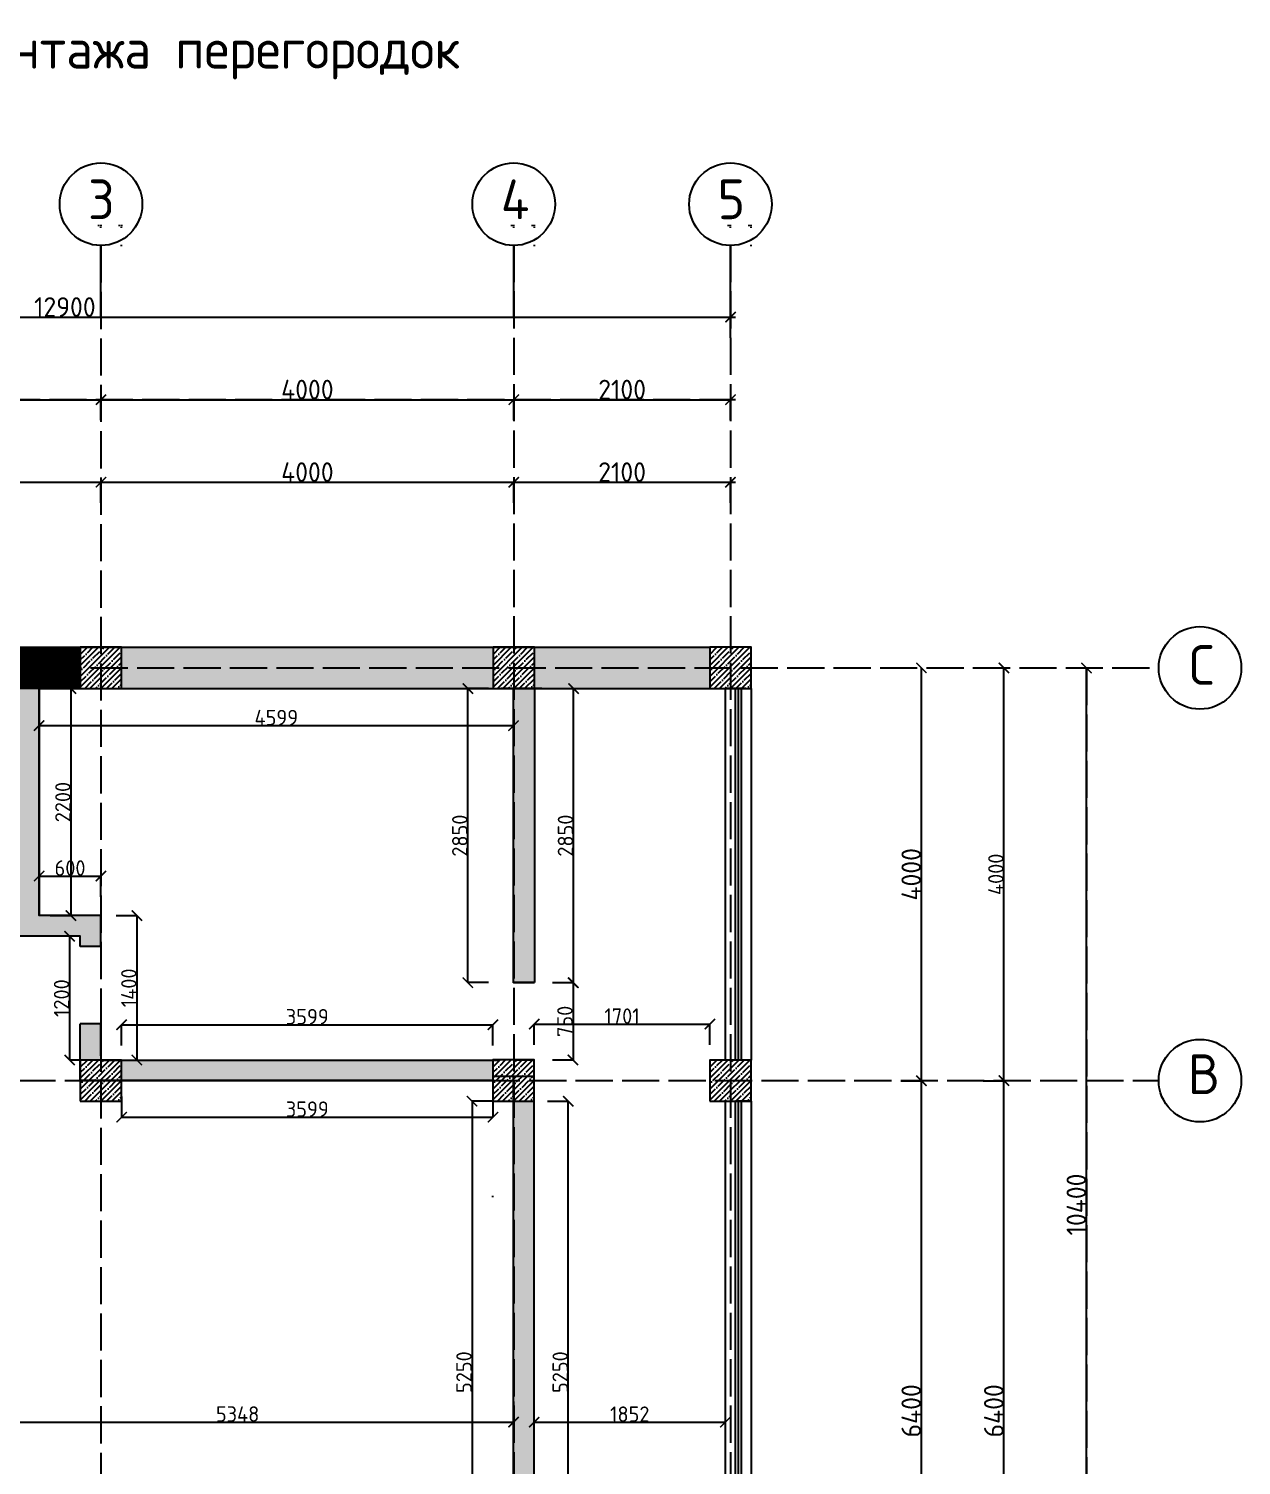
# Model space of a CAD drawing. Header units: millimetres. Extents: x -178199094 to 13669908, y -30538122 to 6091408.
# Drawn here: x 6886836 to 6898586, y 367061 to 380983 of the extents above; entities that cross this region are included whole.
import ezdxf

# ---------------------------------------------------------------- set-up
doc = ezdxf.new("R2010")
doc.units = ezdxf.units.MM
doc.linetypes.add('ACAD_ISO02W100', pattern=[15, 12, -3])
doc.layers.add('Plan 1', color=7, linetype='Continuous')
doc.styles.add('gost', font='GOST Common.ttf')
doc.dimstyles.new('Copy of GOST', dxfattribs={"dimtxt": 150, "dimasz": 100, "dimexe": 0.18, "dimexo": 0.06, "dimgap": 3, "dimtad": 1, "dimdec": 0, "dimzin": 0, "dimdsep": 46, "dimtxsty": 'gost', "dimblk": 'ARCHTICK', "dimcen": 0.09, "dimclrt": 256, "dimadec": 0, "dimazin": 0, "dimtfac": 1, "dimtdec": 0, "dimtofl": 0, "dimtmove": 0, "dimatfit": 3, "dimldrblk": 'ARCHTICK', "dimfxl": 200, "dimfxlon": 1, "dimtolj": 1, "dimtzin": 0, "dimarcsym": 0})
doc.dimstyles.new('GOST', dxfattribs={"dimtxt": 190, "dimasz": 100, "dimexe": 0.18, "dimexo": 0.06, "dimgap": 3, "dimtad": 1, "dimdec": 0, "dimzin": 0, "dimdsep": 46, "dimtxsty": 'gost', "dimblk": 'ARCHTICK', "dimcen": 0.09, "dimclrt": 256, "dimadec": 0, "dimazin": 0, "dimtfac": 1, "dimtdec": 0, "dimtofl": 0, "dimtmove": 0, "dimatfit": 3, "dimldrblk": 'ARCHTICK', "dimfxl": 200, "dimfxlon": 1, "dimtolj": 1, "dimtzin": 0, "dimarcsym": 0})

# ---------------------------------------------------------------- blocks, each defined once
blk = doc.blocks.new('_ArchTick')
at = {"color": 0, "linetype": 'ByBlock', "const_width": 0.15}
blk.add_lwpolyline([(-0.5, -0.5), (0.5, 0.5)], dxfattribs=at)
blk = doc.blocks.new('*D427')
at = {"color": 0, "lineweight": -2, "transparency": 16777216}
for p, q in [((6882736, 376388), (6882736, 376588)), ((6882736, 376588), (6887536, 376588)), ((6887536, 376388), (6887536, 376588))]:
    blk.add_line(p, q, dxfattribs=at)
at = {"layer": 'Defpoints', "color": 0, "transparency": 16777216}
for p in [(6887536, 376588), (6882736, 374788), (6887536, 374788)]:
    blk.add_point(p, dxfattribs=at)
at = {"color": 0, "lineweight": -2, "transparency": 16777216, "xscale": 100, "yscale": 100, "zscale": 100, "rotation": 180}
blk.add_blockref('_ArchTick', (6882736, 376588), dxfattribs=at)
at = {"color": 0, "lineweight": -2, "transparency": 16777216, "xscale": 100, "yscale": 100, "zscale": 100}
blk.add_blockref('_ArchTick', (6887536, 376588), dxfattribs=at)
at = {"transparency": 16777216, "insert": (6885136, 376686), "char_height": 190, "attachment_point": 5, "style": 'gost'}
blk.add_mtext('\\A1;4800', dxfattribs=at)
blk = doc.blocks.new('*D428')
at = {"color": 0, "lineweight": -2, "transparency": 16777216}
for p, q in [((6887536, 376388), (6887536, 376588)), ((6887536, 376588), (6891536, 376588)), ((6891536, 376388), (6891536, 376588))]:
    blk.add_line(p, q, dxfattribs=at)
at = {"layer": 'Defpoints', "color": 0, "transparency": 16777216}
for p in [(6891536, 376588), (6887536, 374788), (6891536, 374788)]:
    blk.add_point(p, dxfattribs=at)
at = {"color": 0, "lineweight": -2, "transparency": 16777216, "xscale": 100, "yscale": 100, "zscale": 100, "rotation": 180}
blk.add_blockref('_ArchTick', (6887536, 376588), dxfattribs=at)
at = {"color": 0, "lineweight": -2, "transparency": 16777216, "xscale": 100, "yscale": 100, "zscale": 100}
blk.add_blockref('_ArchTick', (6891536, 376588), dxfattribs=at)
at = {"transparency": 16777216, "insert": (6889536, 376686), "char_height": 190, "attachment_point": 5, "style": 'gost'}
blk.add_mtext('\\A1;4000', dxfattribs=at)
blk = doc.blocks.new('*D429')
at = {"color": 0, "lineweight": -2, "transparency": 16777216}
for p, q in [((6891536, 376388), (6891536, 376588)), ((6891536, 376588), (6893636, 376588)), ((6893636, 376388), (6893636, 376588))]:
    blk.add_line(p, q, dxfattribs=at)
at = {"layer": 'Defpoints', "color": 0, "transparency": 16777216}
for p in [(6893636, 376588), (6891536, 374788), (6893636, 374788)]:
    blk.add_point(p, dxfattribs=at)
at = {"color": 0, "lineweight": -2, "transparency": 16777216, "xscale": 100, "yscale": 100, "zscale": 100, "rotation": 180}
blk.add_blockref('_ArchTick', (6891536, 376588), dxfattribs=at)
at = {"color": 0, "lineweight": -2, "transparency": 16777216, "xscale": 100, "yscale": 100, "zscale": 100}
blk.add_blockref('_ArchTick', (6893636, 376588), dxfattribs=at)
at = {"transparency": 16777216, "insert": (6892586, 376686), "char_height": 190, "attachment_point": 5, "style": 'gost'}
blk.add_mtext('\\A1;2100', dxfattribs=at)
blk = doc.blocks.new('*D386')
at = {"color": 0, "lineweight": -2, "transparency": 16777216}
for p, q in [((6882736, 377188), (6882736, 377388)), ((6882736, 377388), (6887536, 377388)), ((6887536, 377188), (6887536, 377388))]:
    blk.add_line(p, q, dxfattribs=at)
at = {"layer": 'Defpoints', "color": 0, "transparency": 16777216}
for p in [(6887536, 377388), (6882736, 374788), (6887536, 374788)]:
    blk.add_point(p, dxfattribs=at)
at = {"color": 0, "lineweight": -2, "transparency": 16777216, "xscale": 100, "yscale": 100, "zscale": 100, "rotation": 180}
blk.add_blockref('_ArchTick', (6882736, 377388), dxfattribs=at)
at = {"color": 0, "lineweight": -2, "transparency": 16777216, "xscale": 100, "yscale": 100, "zscale": 100}
blk.add_blockref('_ArchTick', (6887536, 377388), dxfattribs=at)
at = {"transparency": 16777216, "insert": (6885136, 377486), "char_height": 190, "attachment_point": 5, "style": 'gost'}
blk.add_mtext('\\A1;4800', dxfattribs=at)
blk = doc.blocks.new('*D387')
at = {"color": 0, "lineweight": -2, "transparency": 16777216}
for p, q in [((6887536, 377188), (6887536, 377388)), ((6887536, 377388), (6891536, 377388)), ((6891536, 377188), (6891536, 377388))]:
    blk.add_line(p, q, dxfattribs=at)
at = {"layer": 'Defpoints', "color": 0, "transparency": 16777216}
for p in [(6891536, 377388), (6887536, 374788), (6891536, 374788)]:
    blk.add_point(p, dxfattribs=at)
at = {"color": 0, "lineweight": -2, "transparency": 16777216, "xscale": 100, "yscale": 100, "zscale": 100, "rotation": 180}
blk.add_blockref('_ArchTick', (6887536, 377388), dxfattribs=at)
at = {"color": 0, "lineweight": -2, "transparency": 16777216, "xscale": 100, "yscale": 100, "zscale": 100}
blk.add_blockref('_ArchTick', (6891536, 377388), dxfattribs=at)
at = {"transparency": 16777216, "insert": (6889536, 377486), "char_height": 190, "attachment_point": 5, "style": 'gost'}
blk.add_mtext('\\A1;4000', dxfattribs=at)
blk = doc.blocks.new('*D388')
at = {"color": 0, "lineweight": -2, "transparency": 16777216}
for p, q in [((6891536, 377188), (6891536, 377388)), ((6891536, 377388), (6893636, 377388)), ((6893636, 377188), (6893636, 377388))]:
    blk.add_line(p, q, dxfattribs=at)
at = {"layer": 'Defpoints', "color": 0, "transparency": 16777216}
for p in [(6893636, 377388), (6891536, 374788), (6893636, 374788)]:
    blk.add_point(p, dxfattribs=at)
at = {"color": 0, "lineweight": -2, "transparency": 16777216, "xscale": 100, "yscale": 100, "zscale": 100, "rotation": 180}
blk.add_blockref('_ArchTick', (6891536, 377388), dxfattribs=at)
at = {"color": 0, "lineweight": -2, "transparency": 16777216, "xscale": 100, "yscale": 100, "zscale": 100}
blk.add_blockref('_ArchTick', (6893636, 377388), dxfattribs=at)
at = {"transparency": 16777216, "insert": (6892586, 377486), "char_height": 190, "attachment_point": 5, "style": 'gost'}
blk.add_mtext('\\A1;2100', dxfattribs=at)
blk = doc.blocks.new('*D389')
at = {"color": 0, "lineweight": -2, "transparency": 16777216}
for p, q in [((6880736, 377988), (6880736, 378188)), ((6880736, 378188), (6893636, 378188)), ((6893636, 377988), (6893636, 378188))]:
    blk.add_line(p, q, dxfattribs=at)
at = {"layer": 'Defpoints', "color": 0, "transparency": 16777216}
for p in [(6893636, 378188), (6880736, 374788), (6893636, 374788)]:
    blk.add_point(p, dxfattribs=at)
at = {"color": 0, "lineweight": -2, "transparency": 16777216, "xscale": 100, "yscale": 100, "zscale": 100, "rotation": 180}
blk.add_blockref('_ArchTick', (6880736, 378188), dxfattribs=at)
at = {"color": 0, "lineweight": -2, "transparency": 16777216, "xscale": 100, "yscale": 100, "zscale": 100}
blk.add_blockref('_ArchTick', (6893636, 378188), dxfattribs=at)
at = {"transparency": 16777216, "insert": (6887186, 378286), "char_height": 190, "attachment_point": 5, "style": 'gost'}
blk.add_mtext('\\A1;12900', dxfattribs=at)
blk = doc.blocks.new('*D398')
at = {"color": 0, "lineweight": -2, "transparency": 16777216}
for p, q in [((6895286, 370788), (6895486, 370788)), ((6895486, 364388), (6895486, 370788)), ((6895286, 364388), (6895486, 364388))]:
    blk.add_line(p, q, dxfattribs=at)
at = {"layer": 'Defpoints', "color": 0, "transparency": 16777216}
for p in [(6884069, 370788), (6895486, 370788), (6893636, 364388)]:
    blk.add_point(p, dxfattribs=at)
at = {"color": 0, "lineweight": -2, "transparency": 16777216, "xscale": 100, "yscale": 100, "zscale": 100}
for p, rotation in [((6895486, 370788), 90), ((6895486, 364388), 270)]:
    blk.add_blockref('_ArchTick', p, dxfattribs=dict(at, rotation=rotation))
at = {"transparency": 16777216, "insert": (6895388, 367588), "char_height": 190, "attachment_point": 5, "rotation": 90, "style": 'gost'}
blk.add_mtext('\\A1;6400', dxfattribs=at)
blk = doc.blocks.new('*D399')
at = {"color": 0, "lineweight": -2, "transparency": 16777216}
for p, q in [((6895486, 374788), (6895486, 374788)), ((6895486, 370788), (6895486, 374788)), ((6895286, 370788), (6895486, 370788))]:
    blk.add_line(p, q, dxfattribs=at)
at = {"layer": 'Defpoints', "color": 0, "transparency": 16777216}
for p in [(6895486, 374788), (6895486, 374788), (6884069, 370788)]:
    blk.add_point(p, dxfattribs=at)
at = {"color": 0, "lineweight": -2, "transparency": 16777216, "xscale": 100, "yscale": 100, "zscale": 100}
for p, rotation in [((6895486, 374788), 90), ((6895486, 370788), 270)]:
    blk.add_blockref('_ArchTick', p, dxfattribs=dict(at, rotation=rotation))
at = {"transparency": 16777216, "insert": (6895388, 372788), "char_height": 190, "attachment_point": 5, "rotation": 90, "style": 'gost'}
blk.add_mtext('\\A1;4000', dxfattribs=at)
blk = doc.blocks.new('*D400')
at = {"color": 0, "lineweight": -2, "transparency": 16777216}
for p, q in [((6896286, 370788), (6896286, 370788)), ((6896286, 364388), (6896286, 370788)), ((6896286, 364388), (6896286, 364388))]:
    blk.add_line(p, q, dxfattribs=at)
at = {"layer": 'Defpoints', "color": 0, "transparency": 16777216}
for p in [(6896286, 370788), (6896286, 370788), (6896286, 364388)]:
    blk.add_point(p, dxfattribs=at)
at = {"color": 0, "lineweight": -2, "transparency": 16777216, "xscale": 100, "yscale": 100, "zscale": 100}
for p, rotation in [((6896286, 370788), 90), ((6896286, 364388), 270)]:
    blk.add_blockref('_ArchTick', p, dxfattribs=dict(at, rotation=rotation))
at = {"transparency": 16777216, "insert": (6896188, 367588), "char_height": 190, "attachment_point": 5, "rotation": 90, "style": 'gost'}
blk.add_mtext('\\A1;6400', dxfattribs=at)
blk = doc.blocks.new('*D401')
at = {"color": 0, "lineweight": -2, "transparency": 16777216}
for p, q in [((6885428, 374788), (6885228, 374788)), ((6885228, 370788), (6885228, 374788)), ((6885228, 370788), (6885228, 370788))]:
    blk.add_line(p, q, dxfattribs=at)
at = {"layer": 'Defpoints', "color": 0, "transparency": 16777216}
for p in [(6885228, 374788), (6896286, 374788), (6885228, 370788)]:
    blk.add_point(p, dxfattribs=at)
at = {"color": 0, "lineweight": -2, "transparency": 16777216, "xscale": 100, "yscale": 100, "zscale": 100}
for p, rotation in [((6885228, 374788), 90), ((6885228, 370788), 270)]:
    blk.add_blockref('_ArchTick', p, dxfattribs=dict(at, rotation=rotation))
at = {"transparency": 16777216, "insert": (6885150, 372788), "char_height": 150, "attachment_point": 5, "rotation": 90, "style": 'gost'}
blk.add_mtext('\\A1;4000', dxfattribs=at)
blk = doc.blocks.new('*D382')
at = {"color": 0, "lineweight": -2, "transparency": 16777216}
for p, q in [((6896886, 374788), (6897086, 374788)), ((6897086, 364388), (6897086, 374788)), ((6896886, 364388), (6897086, 364388))]:
    blk.add_line(p, q, dxfattribs=at)
at = {"layer": 'Defpoints', "color": 0, "transparency": 16777216}
for p in [(6893636, 374788), (6897086, 374788), (6893636, 364388)]:
    blk.add_point(p, dxfattribs=at)
at = {"color": 0, "lineweight": -2, "transparency": 16777216, "xscale": 100, "yscale": 100, "zscale": 100}
for p, rotation in [((6897086, 374788), 90), ((6897086, 364388), 270)]:
    blk.add_blockref('_ArchTick', p, dxfattribs=dict(at, rotation=rotation))
at = {"transparency": 16777216, "insert": (6896988, 369588), "char_height": 190, "attachment_point": 5, "rotation": 90, "style": 'gost'}
blk.add_mtext('\\A1;10400', dxfattribs=at)
blk = doc.blocks.new('*D416')
at = {"color": 0, "lineweight": -2, "transparency": 16777216}
for p, q in [((6887045, 374588), (6887245, 374588)), ((6887245, 374588), (6887245, 372388)), ((6887045, 372388), (6887245, 372388))]:
    blk.add_line(p, q, dxfattribs=at)
at = {"layer": 'Defpoints', "color": 0, "transparency": 16777216}
for p in [(6886936, 374588), (6886936, 372388), (6887245, 372388)]:
    blk.add_point(p, dxfattribs=at)
at = {"color": 0, "lineweight": -2, "transparency": 16777216, "xscale": 100, "yscale": 100, "zscale": 100}
for p, rotation in [((6887245, 374588), 90), ((6887245, 372388), 270)]:
    blk.add_blockref('_ArchTick', p, dxfattribs=dict(at, rotation=rotation))
at = {"transparency": 16777216, "insert": (6887167, 373488), "char_height": 150, "attachment_point": 5, "rotation": 90, "style": 'gost'}
blk.add_mtext('\\A1;2200', dxfattribs=at)
blk = doc.blocks.new('*D417')
at = {"color": 0, "lineweight": -2, "transparency": 16777216}
for p, q in [((6886936, 372571), (6886936, 372771)), ((6886936, 372771), (6887536, 372771)), ((6887536, 372571), (6887536, 372771))]:
    blk.add_line(p, q, dxfattribs=at)
at = {"layer": 'Defpoints', "color": 0, "transparency": 16777216}
for p in [(6887536, 372771), (6886936, 372388), (6887536, 372388)]:
    blk.add_point(p, dxfattribs=at)
at = {"color": 0, "lineweight": -2, "transparency": 16777216, "xscale": 100, "yscale": 100, "zscale": 100, "rotation": 180}
blk.add_blockref('_ArchTick', (6886936, 372771), dxfattribs=at)
at = {"color": 0, "lineweight": -2, "transparency": 16777216, "xscale": 100, "yscale": 100, "zscale": 100}
blk.add_blockref('_ArchTick', (6887536, 372771), dxfattribs=at)
at = {"transparency": 16777216, "insert": (6887236, 372849), "char_height": 150, "attachment_point": 5, "style": 'gost'}
blk.add_mtext('\\A1;600', dxfattribs=at)
blk = doc.blocks.new('*D418')
at = {"color": 0, "lineweight": -2, "transparency": 16777216}
for p, q in [((6887684, 372388), (6887884, 372388)), ((6887884, 372388), (6887884, 370988)), ((6887684, 370988), (6887884, 370988))]:
    blk.add_line(p, q, dxfattribs=at)
at = {"layer": 'Defpoints', "color": 0, "transparency": 16777216}
for p in [(6887536, 372388), (6887536, 370988), (6887884, 370988)]:
    blk.add_point(p, dxfattribs=at)
at = {"color": 0, "lineweight": -2, "transparency": 16777216, "xscale": 100, "yscale": 100, "zscale": 100}
for p, rotation in [((6887884, 372388), 90), ((6887884, 370988), 270)]:
    blk.add_blockref('_ArchTick', p, dxfattribs=dict(at, rotation=rotation))
at = {"transparency": 16777216, "insert": (6887806, 371688), "char_height": 150, "attachment_point": 5, "rotation": 90, "style": 'gost'}
blk.add_mtext('\\A1;1400', dxfattribs=at)
blk = doc.blocks.new('*D419')
at = {"color": 0, "lineweight": -2, "transparency": 16777216}
for p, q in [((6891291, 374588), (6891091, 374588)), ((6891091, 371738), (6891091, 374588)), ((6891291, 371738), (6891091, 371738))]:
    blk.add_line(p, q, dxfattribs=at)
at = {"layer": 'Defpoints', "color": 0, "transparency": 16777216}
for p in [(6891091, 374588), (6891536, 374588), (6891536, 371738)]:
    blk.add_point(p, dxfattribs=at)
at = {"color": 0, "lineweight": -2, "transparency": 16777216, "xscale": 100, "yscale": 100, "zscale": 100}
for p, rotation in [((6891091, 374588), 90), ((6891091, 371738), 270)]:
    blk.add_blockref('_ArchTick', p, dxfattribs=dict(at, rotation=rotation))
at = {"transparency": 16777216, "insert": (6891013, 373163), "char_height": 150, "attachment_point": 5, "rotation": 90, "style": 'gost'}
blk.add_mtext('\\A1;2850', dxfattribs=at)
blk = doc.blocks.new('*D420')
at = {"color": 0, "lineweight": -2, "transparency": 16777216}
for p, q in [((6887736, 371130), (6887736, 371330)), ((6887736, 371330), (6891334, 371330)), ((6891334, 371130), (6891334, 371330))]:
    blk.add_line(p, q, dxfattribs=at)
at = {"layer": 'Defpoints', "color": 0, "transparency": 16777216}
for p in [(6891334, 371330), (6887736, 370988), (6891334, 370988)]:
    blk.add_point(p, dxfattribs=at)
at = {"color": 0, "lineweight": -2, "transparency": 16777216, "xscale": 100, "yscale": 100, "zscale": 100, "rotation": 180}
blk.add_blockref('_ArchTick', (6887736, 371330), dxfattribs=at)
at = {"color": 0, "lineweight": -2, "transparency": 16777216, "xscale": 100, "yscale": 100, "zscale": 100}
blk.add_blockref('_ArchTick', (6891334, 371330), dxfattribs=at)
at = {"transparency": 16777216, "insert": (6889535, 371408), "char_height": 150, "attachment_point": 5, "style": 'gost'}
blk.add_mtext('\\A1;3599', dxfattribs=at)
blk = doc.blocks.new('*D421')
at = {"color": 0, "lineweight": -2, "transparency": 16777216}
for p, q in [((6887736, 370634), (6887736, 370433)), ((6891334, 370634), (6891334, 370433)), ((6887736, 370434), (6891334, 370434))]:
    blk.add_line(p, q, dxfattribs=at)
at = {"layer": 'Defpoints', "color": 0, "transparency": 16777216}
for p in [(6887736, 370788), (6891334, 370788), (6891334, 370434)]:
    blk.add_point(p, dxfattribs=at)
at = {"color": 0, "lineweight": -2, "transparency": 16777216, "xscale": 100, "yscale": 100, "zscale": 100, "rotation": 180}
blk.add_blockref('_ArchTick', (6887736, 370434), dxfattribs=at)
at = {"color": 0, "lineweight": -2, "transparency": 16777216, "xscale": 100, "yscale": 100, "zscale": 100}
blk.add_blockref('_ArchTick', (6891334, 370434), dxfattribs=at)
at = {"transparency": 16777216, "insert": (6889535, 370512), "char_height": 150, "attachment_point": 5, "style": 'gost'}
blk.add_mtext('\\A1;3599', dxfattribs=at)
blk = doc.blocks.new('*D422')
at = {"color": 0, "lineweight": -2, "transparency": 16777216}
for p, q in [((6891332, 370589), (6891132, 370589)), ((6891132, 370589), (6891132, 365338)), ((6891332, 365338), (6891132, 365338))]:
    blk.add_line(p, q, dxfattribs=at)
at = {"layer": 'Defpoints', "color": 0, "transparency": 16777216}
for p in [(6891536, 370589), (6891132, 365338), (6891534, 365338)]:
    blk.add_point(p, dxfattribs=at)
at = {"color": 0, "lineweight": -2, "transparency": 16777216, "xscale": 100, "yscale": 100, "zscale": 100}
for p, rotation in [((6891132, 370589), 90), ((6891132, 365338), 270)]:
    blk.add_blockref('_ArchTick', p, dxfattribs=dict(at, rotation=rotation))
at = {"transparency": 16777216, "insert": (6891054, 367963), "char_height": 150, "attachment_point": 5, "rotation": 90, "style": 'gost'}
blk.add_mtext('\\A1;5250', dxfattribs=at)
blk = doc.blocks.new('*D423')
at = {"color": 0, "lineweight": -2, "transparency": 16777216}
for p, q in [((6891915, 374588), (6892115, 374588)), ((6892115, 371738), (6892115, 374588)), ((6891915, 371738), (6892115, 371738))]:
    blk.add_line(p, q, dxfattribs=at)
at = {"layer": 'Defpoints', "color": 0, "transparency": 16777216}
for p in [(6891736, 374588), (6892115, 374588), (6891736, 371738)]:
    blk.add_point(p, dxfattribs=at)
at = {"color": 0, "lineweight": -2, "transparency": 16777216, "xscale": 100, "yscale": 100, "zscale": 100}
for p, rotation in [((6892115, 374588), 90), ((6892115, 371738), 270)]:
    blk.add_blockref('_ArchTick', p, dxfattribs=dict(at, rotation=rotation))
at = {"transparency": 16777216, "insert": (6892037, 373163), "char_height": 150, "attachment_point": 5, "rotation": 90, "style": 'gost'}
blk.add_mtext('\\A1;2850', dxfattribs=at)
blk = doc.blocks.new('*D424')
at = {"color": 0, "lineweight": -2, "transparency": 16777216}
for p, q in [((6891864, 370589), (6892064, 370589)), ((6892064, 365338), (6892064, 370589)), ((6891864, 365338), (6892064, 365338))]:
    blk.add_line(p, q, dxfattribs=at)
at = {"layer": 'Defpoints', "color": 0, "transparency": 16777216}
for p in [(6891734, 370589), (6892064, 370589), (6891734, 365338)]:
    blk.add_point(p, dxfattribs=at)
at = {"color": 0, "lineweight": -2, "transparency": 16777216, "xscale": 100, "yscale": 100, "zscale": 100}
for p, rotation in [((6892064, 370589), 90), ((6892064, 365338), 270)]:
    blk.add_blockref('_ArchTick', p, dxfattribs=dict(at, rotation=rotation))
at = {"transparency": 16777216, "insert": (6891986, 367963), "char_height": 150, "attachment_point": 5, "rotation": 90, "style": 'gost'}
blk.add_mtext('\\A1;5250', dxfattribs=at)
blk = doc.blocks.new('*D435')
at = {"color": 0, "lineweight": -2, "transparency": 16777216}
for p, q in [((6891734, 371136), (6891734, 371336)), ((6891734, 371336), (6893436, 371336)), ((6893436, 371136), (6893436, 371336))]:
    blk.add_line(p, q, dxfattribs=at)
at = {"layer": 'Defpoints', "color": 0, "transparency": 16777216}
for p in [(6893436, 371336), (6891734, 370988), (6893436, 370988)]:
    blk.add_point(p, dxfattribs=at)
at = {"color": 0, "lineweight": -2, "transparency": 16777216, "xscale": 100, "yscale": 100, "zscale": 100, "rotation": 180}
blk.add_blockref('_ArchTick', (6891734, 371336), dxfattribs=at)
at = {"color": 0, "lineweight": -2, "transparency": 16777216, "xscale": 100, "yscale": 100, "zscale": 100}
blk.add_blockref('_ArchTick', (6893436, 371336), dxfattribs=at)
at = {"transparency": 16777216, "insert": (6892585, 371414), "char_height": 150, "attachment_point": 5, "style": 'gost'}
blk.add_mtext('\\A1;1701', dxfattribs=at)
blk = doc.blocks.new('*D437')
at = {"color": 0, "lineweight": -2, "transparency": 16777216}
for p, q in [((6886186, 367679), (6886186, 367479)), ((6891534, 367679), (6891534, 367479)), ((6886186, 367479), (6891534, 367479))]:
    blk.add_line(p, q, dxfattribs=at)
at = {"layer": 'Defpoints', "color": 0, "transparency": 16777216}
for p in [(6886186, 368128), (6891534, 368129), (6891534, 367479)]:
    blk.add_point(p, dxfattribs=at)
at = {"color": 0, "lineweight": -2, "transparency": 16777216, "xscale": 100, "yscale": 100, "zscale": 100, "rotation": 180}
blk.add_blockref('_ArchTick', (6886186, 367479), dxfattribs=at)
at = {"color": 0, "lineweight": -2, "transparency": 16777216, "xscale": 100, "yscale": 100, "zscale": 100}
blk.add_blockref('_ArchTick', (6891534, 367479), dxfattribs=at)
at = {"transparency": 16777216, "insert": (6888860, 367557), "char_height": 150, "attachment_point": 5, "style": 'gost'}
blk.add_mtext('\\A1;5348', dxfattribs=at)
blk = doc.blocks.new('*D438')
at = {"color": 0, "lineweight": -2, "transparency": 16777216}
for p, q in [((6891734, 367479), (6891734, 367478)), ((6891734, 367478), (6893586, 367478)), ((6893586, 367479), (6893586, 367478))]:
    blk.add_line(p, q, dxfattribs=at)
at = {"layer": 'Defpoints', "color": 0, "transparency": 16777216}
for p in [(6891734, 367479), (6893586, 367479), (6893586, 367478)]:
    blk.add_point(p, dxfattribs=at)
at = {"color": 0, "lineweight": -2, "transparency": 16777216, "xscale": 100, "yscale": 100, "zscale": 100, "rotation": 180}
blk.add_blockref('_ArchTick', (6891734, 367478), dxfattribs=at)
at = {"color": 0, "lineweight": -2, "transparency": 16777216, "xscale": 100, "yscale": 100, "zscale": 100}
blk.add_blockref('_ArchTick', (6893586, 367478), dxfattribs=at)
at = {"transparency": 16777216, "insert": (6892660, 367556), "char_height": 150, "attachment_point": 5, "style": 'gost'}
blk.add_mtext('\\A1;1852', dxfattribs=at)
blk = doc.blocks.new('*D443')
at = {"color": 0, "lineweight": -2, "transparency": 16777216}
for p, q in [((6887336, 372188), (6887232, 372188)), ((6887232, 372188), (6887232, 370988)), ((6887336, 370988), (6887232, 370988))]:
    blk.add_line(p, q, dxfattribs=at)
at = {"layer": 'Defpoints', "color": 0, "transparency": 16777216}
for p in [(6887336, 372188), (6887232, 370988), (6887336, 370988)]:
    blk.add_point(p, dxfattribs=at)
at = {"color": 0, "lineweight": -2, "transparency": 16777216, "xscale": 100, "yscale": 100, "zscale": 100}
for p, rotation in [((6887232, 372188), 90), ((6887232, 370988), 270)]:
    blk.add_blockref('_ArchTick', p, dxfattribs=dict(at, rotation=rotation))
at = {"transparency": 16777216, "insert": (6887154, 371588), "char_height": 150, "attachment_point": 5, "rotation": 90, "style": 'gost'}
blk.add_mtext('\\A1;1200', dxfattribs=at)
blk = doc.blocks.new('*D447')
at = {"color": 0, "lineweight": -2, "transparency": 16777216}
for p, q in [((6886936, 374229), (6886936, 374229)), ((6886936, 374229), (6891534, 374229)), ((6891534, 374229), (6891534, 374229))]:
    blk.add_line(p, q, dxfattribs=at)
at = {"layer": 'Defpoints', "color": 0, "transparency": 16777216}
for p in [(6886936, 374229), (6891534, 374229), (6891534, 374229)]:
    blk.add_point(p, dxfattribs=at)
at = {"color": 0, "lineweight": -2, "transparency": 16777216, "xscale": 100, "yscale": 100, "zscale": 100, "rotation": 180}
blk.add_blockref('_ArchTick', (6886936, 374229), dxfattribs=at)
at = {"color": 0, "lineweight": -2, "transparency": 16777216, "xscale": 100, "yscale": 100, "zscale": 100}
blk.add_blockref('_ArchTick', (6891534, 374229), dxfattribs=at)
at = {"transparency": 16777216, "insert": (6889235, 374307), "char_height": 150, "attachment_point": 5, "style": 'gost'}
blk.add_mtext('\\A1;4599', dxfattribs=at)
blk = doc.blocks.new('*D449')
at = {"color": 0, "lineweight": -2, "transparency": 16777216}
for p, q in [((6891910, 371738), (6892110, 371738)), ((6892110, 371738), (6892110, 370989)), ((6891910, 370989), (6892110, 370989))]:
    blk.add_line(p, q, dxfattribs=at)
at = {"layer": 'Defpoints', "color": 0, "transparency": 16777216}
for p in [(6891736, 371738), (6891736, 370989), (6892110, 370989)]:
    blk.add_point(p, dxfattribs=at)
at = {"color": 0, "lineweight": -2, "transparency": 16777216, "xscale": 100, "yscale": 100, "zscale": 100}
for p, rotation in [((6892110, 371738), 90), ((6892110, 370989), 270)]:
    blk.add_blockref('_ArchTick', p, dxfattribs=dict(at, rotation=rotation))
at = {"transparency": 16777216, "insert": (6892032, 371363), "char_height": 150, "attachment_point": 5, "rotation": 90, "style": 'gost'}
blk.add_mtext('\\A1;750', dxfattribs=at)
blk = doc.blocks.new('*D451')
at = {"color": 0, "lineweight": -2, "transparency": 16777216}
for p, q in [((6896086, 374788), (6896286, 374788)), ((6896286, 370788), (6896286, 374788)), ((6896086, 370788), (6896286, 370788))]:
    blk.add_line(p, q, dxfattribs=at)
at = {"layer": 'Defpoints', "color": 0, "transparency": 16777216}
for p in [(6893636, 374788), (6896286, 374788), (6893636, 370788)]:
    blk.add_point(p, dxfattribs=at)
at = {"color": 0, "lineweight": -2, "transparency": 16777216, "xscale": 100, "yscale": 100, "zscale": 100}
for p, rotation in [((6896286, 374788), 90), ((6896286, 370788), 270)]:
    blk.add_blockref('_ArchTick', p, dxfattribs=dict(at, rotation=rotation))
at = {"transparency": 16777216, "insert": (6896208, 372788), "char_height": 150, "attachment_point": 5, "rotation": 90, "style": 'gost'}
blk.add_mtext('\\A1;4000', dxfattribs=at)

msp = doc.modelspace()

# ---------------------------------------------------------------- hatches: boundary and pattern name
at = {"true_color": 0x636466, "transparency": 33554687}
h = msp.add_hatch(color=251, dxfattribs=at)
h.dxf.hatch_style = 1
h.paths.add_polyline_path([(6881135.73386, 374588.25457), (6881275.73386, 374588.25457), (6881275.73386, 374788.25457), (6880935.73386, 374788.25457), (6880935.73386, 374588.25457), (6880735.73386, 374588.25457), (6880735.73386, 374188.25457), (6881135.73386, 374188.25457)])
h.paths.add_polyline_path([(6880735.73386, 374588.25457), (6880535.73386, 374588.25457), (6880535.73386, 374188.25457), (6880735.73386, 374188.25457)])
h.paths.add_polyline_path([(6881275.73386, 374988.25457), (6880935.73386, 374988.25457), (6880935.73386, 374788.25457), (6881275.73386, 374788.25457)])
h.paths.add_polyline_path([(6882535.73386, 374988.25457), (6882235.73386, 374988.25457), (6882235.73386, 374788.25457), (6882535.73386, 374788.25457)])
h.paths.add_polyline_path([(6882535.73386, 374788.25457), (6882235.73386, 374788.25457), (6882235.73386, 374588.25457), (6882535.73386, 374588.25457)])
h.paths.add_polyline_path([(6891335.52348, 374988.25457), (6887735.52348, 374988.25457), (6887735.52348, 374788.25457), (6891335.52348, 374788.25457)])
h.paths.add_polyline_path([(6891335.52348, 374788.25457), (6887735.52348, 374788.25457), (6887735.52348, 374588.25457), (6891335.52348, 374588.25457)])
h.paths.add_polyline_path([(6893435.52348, 374988.25457), (6891735.52348, 374988.25457), (6891735.52348, 374788.25457), (6893435.52348, 374788.25457)])
h.paths.add_polyline_path([(6893435.52348, 374788.25457), (6891735.52348, 374788.25457), (6891735.52348, 374588.25457), (6893435.52348, 374588.25457)])
h.paths.add_polyline_path([(6882535.73386, 364388.25457), (6880935.73386, 364388.25457), (6880935.73386, 364188.25457), (6882535.73386, 364188.25457)])
h.paths.add_polyline_path([(6882535.73386, 364588.25457), (6880935.73386, 364588.25457), (6880935.73386, 364388.25457), (6882535.73386, 364388.25457)])
h.paths.add_polyline_path([(6887335.52348, 364588.25457), (6882935.73386, 364588.25457), (6882935.73386, 364388.25457), (6887335.52348, 364388.25457)])
h.paths.add_polyline_path([(6887335.52348, 364388.25457), (6882935.73386, 364388.25457), (6882935.73386, 364188.25457), (6887335.52348, 364188.25457)])
h.paths.add_polyline_path([(6891335.52348, 364588.25457), (6887735.52348, 364588.25457), (6887735.52348, 364388.25457), (6891335.52348, 364388.25457)])
h.paths.add_polyline_path([(6891335.52348, 364388.25457), (6887735.52348, 364388.25457), (6887735.52348, 364188.25457), (6891335.52348, 364188.25457)])
h.paths.add_polyline_path([(6893435.52348, 364588.25457), (6891735.52348, 364588.25457), (6891735.52348, 364388.25457), (6893435.52348, 364388.25457)])
h.paths.add_polyline_path([(6893435.52348, 364388.25457), (6891735.52348, 364388.25457), (6891735.52348, 364188.25457), (6893435.52348, 364188.25457)])
h = msp.add_hatch(dxfattribs=at)
h.set_pattern_fill('ANSI31', color=251, scale=10)
h.set_pattern_definition([(45, (6883232.4521, 374906.6041), (-0.88388348, 0.88388348), [])])
h.paths.add_polyline_path([(6887335.52348, 374988.25457), (6882935.73386, 374988.25457), (6882935.73386, 374788.25457), (6887335.52348, 374788.25457)])
h.paths.add_polyline_path([(6887335.52348, 374788.25457), (6882935.73386, 374788.25457), (6882935.73386, 374588.25457), (6886735.73386, 374588.25457), (6886935.73386, 374588.25457), (6887335.52348, 374588.25457)])
at = {"transparency": 33554687}
h = msp.add_hatch(dxfattribs=at)
h.set_pattern_fill('ANSI35', color=1, scale=300)
h.set_pattern_definition([(45, (6829214.34, 351587.22), (-53.03301, 53.03301), []), (45, (6829267.374, 351587.22), (-53.03301, 53.03301), [93.75, -18.75, 0, -18.75])])
h.paths.add_polyline_path([(6887735.52348, 374988.25457), (6887335.52348, 374988.25457), (6887335.52348, 374588.25457), (6887735.52348, 374588.25457)])
h = msp.add_hatch(dxfattribs=at)
h.set_pattern_fill('ANSI35', color=1, scale=300)
h.set_pattern_definition([(45, (6833214.34, 351587.22), (-53.03301, 53.03301), []), (45, (6833267.374, 351587.22), (-53.03301, 53.03301), [93.75, -18.75, 0, -18.75])])
h.paths.add_polyline_path([(6891735.52348, 374988.25457), (6891335.52348, 374988.25457), (6891335.52348, 374588.25457), (6891735.52348, 374588.25457)])
h = msp.add_hatch(dxfattribs=at)
h.set_pattern_fill('ANSI35', color=1, scale=300)
h.set_pattern_definition([(45, (6835314.34, 351587.22), (-53.03301, 53.03301), []), (45, (6835367.374, 351587.22), (-53.03301, 53.03301), [93.75, -18.75, 0, -18.75])])
h.paths.add_polyline_path([(6893835.52348, 374988.25457), (6893435.52348, 374988.25457), (6893435.52348, 374588.25457), (6893835.52348, 374588.25457)])
h = msp.add_hatch(color=1, dxfattribs=at)
h.dxf.hatch_style = 1
h.paths.add_polyline_path([(6882735.73386, 374588.25457), (6882535.73386, 374588.25457), (6882535.73386, 370988.25457), (6882735.73386, 370988.25457)])
h.paths.add_polyline_path([(6882735.73386, 370588.25457), (6882635.73386, 370588.25457), (6882535.73386, 370588.25457), (6882535.73386, 368010.62639), (6882735.73386, 368010.62639), (6882735.73386, 368988.25457), (6882811.88741, 368988.25457), (6882811.88741, 369188.25457), (6882735.73386, 369188.25457)])
h.paths.add_polyline_path([(6886285.73386, 370988.25457), (6885885.73386, 370988.25457), (6882935.25394, 370988.25457), (6882935.25394, 370788.25457), (6885883.83139, 370788.25457), (6885885.73386, 370588.25457), (6886185.73386, 370588.25457), (6886285.73386, 370588.25457)])
h.paths.add_polyline_path([(6886135.69255, 371158.28769), (6885935.73386, 371158.28769), (6885935.73386, 370988.25457), (6886135.69255, 370988.25457)])
h.paths.add_polyline_path([(6887535.73386, 371338.25457), (6887335.73386, 371338.25457), (6887335.73399, 370988.25457), (6887535.73386, 370988.25457)])
h.paths.add_polyline_path([(6887535.73386, 372388.25457), (6886935.73386, 372388.25457), (6886935.73386, 374588.25457), (6886735.73386, 374588.25457), (6886735.73386, 372388.25457), (6885935.73386, 372388.25457), (6885935.73386, 371908.25457), (6886135.73386, 371908.25457), (6886135.73386, 372188.25457), (6887335.73386, 372188.25457), (6887335.73386, 372088.2545), (6887535.73386, 372088.25457)])
h.paths.add_polyline_path([(6891334.25333, 370988.25457), (6887735.73407, 370988.25457), (6887735.73407, 370788.68264), (6891334.25333, 370789.51529)])
h.paths.add_polyline_path([(6891735.52348, 374588.25457), (6891535.52348, 374588.25457), (6891535.52348, 371738.25457), (6891735.52348, 371738.25457)])
h.paths.add_polyline_path([(6891733.03827, 370588.59009), (6891535.52348, 370588.59009), (6891535.52348, 365338.25457), (6891734.25312, 365338.25457)])
h.paths.add_polyline_path([(6882735.73386, 367160.62639), (6880735.73386, 367160.62639), (6880735.73386, 366960.62639), (6882535.73386, 366960.62639), (6882735.73386, 366960.62639)])
h = msp.add_hatch(dxfattribs=at)
h.set_pattern_fill('ANSI35', color=1, scale=300)
h.set_pattern_definition([(45, (6829214.55, 347587.22), (-53.03301, 53.03301), []), (45, (6829267.585, 347587.22), (-53.03301, 53.03301), [93.75, -18.75, 0, -18.75])])
h.paths.add_polyline_path([(6887735.73407, 370988.25457), (6887335.73407, 370988.25457), (6887335.73407, 370588.25457), (6887735.73407, 370588.25457)])
h = msp.add_hatch(dxfattribs=at)
h.set_pattern_fill('ANSI35', color=1, scale=300)
h.set_pattern_definition([(45, (6833213.07, 347587.56), (-53.03301, 53.03301), []), (45, (6833266.104, 347587.56), (-53.03301, 53.03301), [93.75, -18.75, 0, -18.75])])
h.paths.add_polyline_path([(6891734.25333, 370988.59009), (6891334.25333, 370988.59009), (6891334.25333, 370588.59009), (6891734.25333, 370588.59009)])
h = msp.add_hatch(dxfattribs=at)
h.set_pattern_fill('ANSI35', color=1, scale=300)
h.set_pattern_definition([(45, (6835314.34, 347587.22), (-53.03301, 53.03301), []), (45, (6835367.374, 347587.22), (-53.03301, 53.03301), [93.75, -18.75, 0, -18.75])])
h.paths.add_polyline_path([(6893835.52348, 370988.25457), (6893435.52348, 370988.25457), (6893435.52348, 370588.25457), (6893835.52348, 370588.25457)])

# ---------------------------------------------------------------- linework, layer by layer
at = {"color": 18, "true_color": 0x000000}
for p, q in [((6886935.73386, 374588.25457), (6893485.73386, 374588.25457)), ((6891534.25333, 371738.25457), (6891534.25314, 374588.35193)), ((6887335.73386, 372188.25457), (6886135.73386, 372188.25457)), ((6887535.73386, 371338.25457), (6887535.73386, 370988.25457)), ((6887535.73386, 371318.63777), (6887535.73386, 371338.25457)), ((6891534.25312, 365338.2083), (6891532.98276, 370828.40823)), ((6891734.25312, 365338.25457), (6891732.98277, 370828.45451))]:
    msp.add_line(p, q, dxfattribs=at)
for p, q in [((6891734.25312, 374588.25457), (6891534.25312, 374588.25457)), ((6887535.73335, 372088.25457), (6887335.73357, 372088.25457)), ((6891735.52348, 371738.25457), (6891534.25333, 371738.25457)), ((6887535.73386, 370988.25457), (6891387.00422, 370988.25457)), ((6891734.25333, 370988.25457), (6891534.25333, 370988.25457)), ((6887335.73407, 370788.59009), (6891584.47248, 370789.57319)), ((6891734.25312, 370828.45451), (6891534.25312, 370828.45451))]:
    msp.add_line(p, q)
for points in [[(6887535.52348, 378188.43457), (6887535.52348, 378888.43457)], [(6891535.52348, 378188.43457), (6891535.52348, 378888.43457)], [(6893635.52348, 378188.43457), (6893635.52348, 378888.43457)], [(6882935.25394, 374988.25457), (6893435.52348, 374988.25457)], [(6886935.73386, 374588.25457), (6886735.73386, 374588.25457)], [(6886935.73386, 374588.25457), (6886935.73386, 372388.25457)], [(6886935.73386, 374588.25457), (6891535.73386, 374588.25457)], [(6886935.73386, 374588.25457), (6891535.73386, 374588.25457)], [(6887535.73386, 372088.25457), (6887535.73386, 372388.25457), (6886935.73386, 372388.25457), (6886935.73386, 374588.25457)], [(6891484.25312, 374588.25457), (6891734.25312, 374588.25457)], [(6891735.52348, 374588.25457), (6891735.52348, 371738.25457)], [(6893585.52348, 374588.25457), (6893585.52348, 370988.25457)], [(6893785.52348, 374588.25457), (6893585.52348, 374588.25457)], [(6893835.52348, 374588.25457), (6893835.52348, 370988.25457)], [(6887535.73386, 372088.25457), (6887535.73386, 372388.25457), (6886935.73386, 372388.25457)], [(6887335.73386, 372088.25457), (6887335.73386, 372188.25457)], [(6891534.25333, 371737.58371), (6891534.25333, 371738.25457)], [(6887535.73386, 371338.25457), (6887335.73386, 371338.25457)], [(6891334.25333, 370788.59009), (6887335.73407, 370788.59009), (6887335.73407, 371338.25457)], [(6887535.73386, 371028.45451), (6887535.73386, 371338.25457)], [(6893585.52348, 370588.25457), (6893585.52348, 364588.25457)], [(6893835.52348, 370588.25457), (6893685.52348, 370588.25457)], [(6893835.52348, 370588.25457), (6893835.52348, 364588.25457)]]:
    msp.add_lwpolyline(points, dxfattribs=at)
for points in [[(6887335.52348, 374588.25457), (6887735.52348, 374588.25457), (6887735.52348, 374988.25457), (6887335.52348, 374988.25457)], [(6891335.52348, 374588.25457), (6891735.52348, 374588.25457), (6891735.52348, 374988.25457), (6891335.52348, 374988.25457)], [(6893435.52348, 374588.25457), (6893835.52348, 374588.25457), (6893835.52348, 374988.25457), (6893435.52348, 374988.25457)], [(6887335.73407, 370588.25457), (6887735.73407, 370588.25457), (6887735.73407, 370988.25457), (6887335.73407, 370988.25457)], [(6891334.25333, 370588.59009), (6891734.25333, 370588.59009), (6891734.25333, 370988.59009), (6891334.25333, 370988.59009)], [(6893435.52348, 370588.25457), (6893835.52348, 370588.25457), (6893835.52348, 370988.25457), (6893435.52348, 370988.25457)]]:
    msp.add_lwpolyline(points, close=True)
at = {"color": 152, "true_color": 0x2776bb}
for points in [[(6891809.25312, 374588.25457), (6891409.25312, 374588.25457)], [(6893680.52348, 374588.25457), (6893680.52348, 370988.25457)], [(6893709.01355, 374588.25457), (6893709.01355, 370988.25457)], [(6893740.52348, 374588.25457), (6893740.52348, 370988.25457)], [(6891660.73407, 371738.25457), (6891534.25333, 371738.25457), (6891735.52348, 371738.25457)], [(6891734.25312, 370828.45451), (6891334.25312, 370828.45451)], [(6893680.52348, 370588.25457), (6893680.52348, 364588.25457)], [(6893710.52348, 370588.25457), (6893710.52348, 364588.25457)], [(6893740.52348, 370588.25457), (6893740.52348, 364588.25457)]]:
    msp.add_lwpolyline(points, dxfattribs=at)
at = {"color": 18, "true_color": 0x000000}
for centre in [(6887535.52348, 379282.17767), (6891535.52348, 379282.17767), (6893635.52348, 379282.17767), (6898185.73386, 374788.25457), (6898185.73386, 370788.25457)]:
    msp.add_circle(centre, 400, dxfattribs=at)
at = {"layer": 'Plan 1', "color": 251, "linetype": 'ACAD_ISO02W100', "ltscale": 30, "true_color": 0x636466}
for p, q in [((6887516.53824, 379071.145), (6887516.53824, 379083.6588)), ((6887535.52348, 379052.19833), (6887535.52348, 379064.71214)), ((6887536.46572, 379071.145), (6887536.46572, 379083.6588)), ((6887716.53824, 379071.145), (6887716.53824, 379083.6588)), ((6887735.52348, 379052.19833), (6887735.52348, 379064.71214)), ((6887736.46572, 379071.145), (6887736.46572, 379083.6588)), ((6891516.53824, 379071.145), (6891516.53824, 379083.6588)), ((6891535.52348, 379052.19833), (6891535.52348, 379064.71214)), ((6891536.46572, 379071.145), (6891536.46572, 379083.6588)), ((6891716.53824, 379071.145), (6891716.53824, 379083.6588)), ((6891735.52348, 379052.19833), (6891735.52348, 379064.71214)), ((6891736.46572, 379071.145), (6891736.46572, 379083.6588)), ((6893616.53824, 379071.145), (6893616.53824, 379083.6588)), ((6893635.52348, 379052.19833), (6893635.52348, 379064.71214)), ((6893636.46572, 379071.145), (6893636.46572, 379083.6588)), ((6893816.53824, 379071.145), (6893816.53824, 379083.6588)), ((6893835.52348, 379052.19833), (6893835.52348, 379064.71214)), ((6893836.46572, 379071.145), (6893836.46572, 379083.6588)), ((6887535.52348, 378875.92077), (6887535.52348, 378888.43457)), ((6887735.52348, 378875.92077), (6887735.52348, 378888.43457)), ((6891535.52348, 378875.92077), (6891535.52348, 378888.43457)), ((6891735.52348, 378875.92077), (6891735.52348, 378888.43457)), ((6893635.52348, 378875.92077), (6893635.52348, 378888.43457)), ((6893835.52348, 378875.92077), (6893835.52348, 378888.43457)), ((6880735.73386, 378188.25457), (6893685.73386, 378188.25457)), ((6880735.73386, 377388.25457), (6893685.73386, 377388.25457)), ((6880735.73386, 376588.25457), (6893685.73386, 376588.25457)), ((6895485.73386, 364388.25457), (6895485.73386, 374788.25457)), ((6896285.73386, 364388.25457), (6896285.73386, 374788.25457)), ((6891334.35045, 369658.27524), (6891334.35045, 369670.78904))]:
    msp.add_line(p, q, dxfattribs=at)
for points in [[(6887535.52348, 378882.17767), (6887535.52348, 360288.43457)], [(6891535.52348, 378888.43457), (6891535.52348, 360288.43457)], [(6893635.52348, 378888.43457), (6893635.52348, 360288.43457)], [(6876635.73386, 374788.25457), (6897785.73386, 374788.25457)], [(6897085.91386, 374788.24073), (6897085.73386, 364388.24073)], [(6886285.73386, 370788.25457), (6897785.73386, 370788.25457)]]:
    msp.add_lwpolyline(points, dxfattribs=at)

# ---------------------------------------------------------------- texts
at = {"layer": 'Plan 1', "attachment_point": 1, "style": 'gost'}
for s, width, insert, char_height in [('Схема демонтажа перегородок', 12549.7203437, (6884060.7856, 380981.81686), 384.8748082), ('3', 384.8748082, (6887410.56613, 379522.21412), 384.87481), ('4', 384.8748082, (6891410.56613, 379522.21412), 384.87481), ('5', 384.8748082, (6893510.56613, 379522.21412), 384.87481), ('C', 384.8748082, (6898068.73583, 375009.35971), 384.87481), ('B', 384.8748082, (6898068.73583, 371043.18776), 384.87481)]:
    msp.add_mtext_dynamic_manual_height_columns(s, width=width, gutter_width=0.54982, heights=[0], dxfattribs=dict(at, insert=insert, char_height=char_height))

# ---------------------------------------------------------------- dimensions: what is measured, and where the dimension line sits
at = {"color": 18, "true_color": 0x000000}
dim = msp.add_linear_dim(base=(6893635.52348, 378188.25457), p1=(6880735.73386, 374788.25457), p2=(6893635.52348, 374788.25457), dimstyle='GOST', dxfattribs=at)
dim.commit()
dim.dimension.update_dxf_attribs({"geometry": '*D389', "text_midpoint": (6887185.62867, 378286.25457)})
for base, p1, p2, dimstyle, override, picture, middle in [((6887535.52348, 377388.25457), (6882735.73386, 374788.25457), (6887535.52348, 374788.25457), 'GOST', {"dimtmove": 1}, '*D386', (6885135.62867, 377486.25457)), ((6891535.52348, 377388.25457), (6887535.52348, 374788.25457), (6891535.52348, 374788.25457), 'GOST', {"dimtmove": 1}, '*D387', (6889535.52348, 377486.25457)), ((6893635.52348, 377388.25457), (6891535.52348, 374788.25457), (6893635.52348, 374788.25457), 'GOST', {"dimtmove": 1}, '*D388', (6892585.52348, 377486.25457)), ((6887535.52348, 376588.25457), (6882735.73386, 374788.25457), (6887535.52348, 374788.25457), 'GOST', {"dimtmove": 1}, '*D427', (6885135.62867, 376686.25457)), ((6891535.52348, 376588.25457), (6887535.52348, 374788.25457), (6891535.52348, 374788.25457), 'GOST', {"dimtmove": 1}, '*D428', (6889535.52348, 376686.25457)), ((6893635.52348, 376588.25457), (6891535.52348, 374788.25457), (6893635.52348, 374788.25457), 'GOST', {"dimtmove": 1}, '*D429', (6892585.52348, 376686.25457)), ((6891534.25317, 374229.04556), (6886935.73386, 374229.17541), (6891534.25317, 374229.04556), 'Copy of GOST', {"dimtxt": 150}, '*D447', (6889234.99351, 374307.04556)), ((6887535.73386, 372771.17006), (6886935.73386, 372388.25457), (6887535.73386, 372388.25457), 'GOST', {"dimtxt": 150}, '*D417', (6887235.73386, 372849.17006)), ((6891334.25333, 371329.57944), (6887735.73407, 370988.25457), (6891334.25333, 370988.25457), 'GOST', {"dimtxt": 150}, '*D420', (6889534.9937, 371407.57944)), ((6893435.52348, 371335.58099), (6891734.25333, 370988.25457), (6893435.52348, 370988.25457), 'Copy of GOST', {"dimtxt": 150}, '*D435', (6892584.88841, 371413.58099)), ((6891334.25333, 370433.62435), (6887735.73407, 370788.25457), (6891334.25333, 370788.25457), 'GOST', {"dimtxt": 150}, '*D421', (6889534.9937, 370511.62435)), ((6891533.60725, 367478.7103), (6886185.73386, 368128.25457), (6891533.60725, 368129.492), 'Copy of GOST', {"dimtxt": 150}, '*D437', (6888859.67056, 367556.7103)), ((6893585.52348, 367478.41065), (6891733.75782, 367478.81339), (6893585.52348, 367478.81339), 'Copy of GOST', {"dimtxt": 150}, '*D438', (6892659.64065, 367556.41065))]:
    dim = msp.add_linear_dim(base=base, p1=p1, p2=p2, dimstyle=dimstyle, override=override, dxfattribs=at)
    dim.commit()
    dim.dimension.update_dxf_attribs({"geometry": picture, "text_midpoint": middle})
for base, p1, p2, dimstyle, override, picture, middle in [((6895485.73386, 374788.25457), (6884069.10088, 370788.25457), (6895485.73386, 374788.25457), 'GOST', {"dimtmove": 1}, '*D399', (6895387.73386, 372788.25457)), ((6885227.93795, 374788.25457), (6885227.93795, 370788.25457), (6896285.73386, 374788.25457), 'GOST', {"dimtxt": 150, "dimtmove": 1}, '*D401', (6885149.93795, 372788.25457)), ((6887245.10174, 372388.25457), (6886935.73386, 374588.25457), (6886935.73386, 372388.25457), 'GOST', {"dimtxt": 150}, '*D416', (6887167.10174, 373488.25457)), ((6891090.8228, 374588.25457), (6891535.52348, 371738.25457), (6891535.73386, 374588.25457), 'GOST', {"dimtxt": 150}, '*D419', (6891012.8228, 373163.25457)), ((6892114.52858, 374588.25457), (6891735.52348, 371738.25457), (6891735.52348, 374588.25457), 'GOST', {"dimtxt": 150}, '*D423', (6892036.52858, 373163.25457)), ((6887884.2087, 370988.25457), (6887535.73386, 372388.25457), (6887535.73407, 370988.25457), 'GOST', {"dimtxt": 150}, '*D418', (6887806.2087, 371688.25457)), ((6887231.77134, 370988.25457), (6887335.73386, 372188.25457), (6887335.73407, 370988.25457), 'Copy of GOST', {"dimtxt": 150}, '*D443', (6887153.77134, 371588.25457)), ((6892110.00894, 370988.59009), (6891735.52348, 371738.25457), (6891735.52348, 370988.59009), 'Copy of GOST', {"dimtxt": 150}, '*D449', (6892032.00894, 371363.42233)), ((6891132.18033, 365338.25457), (6891535.52348, 370588.59009), (6891534.25311, 365338.25457), 'GOST', {"dimtxt": 150}, '*D422', (6891054.18033, 367963.42233)), ((6892064.09454, 370588.59009), (6891734.25312, 365338.25457), (6891734.25333, 370588.59009), 'GOST', {"dimtxt": 150}, '*D424', (6891986.09454, 367963.42233))]:
    dim = msp.add_linear_dim(base=base, p1=p1, p2=p2, angle=90, dimstyle=dimstyle, override=override, dxfattribs=at)
    dim.commit()
    dim.dimension.update_dxf_attribs({"geometry": picture, "text_midpoint": middle})
for base, p1, p2, dimstyle, picture, middle in [((6897085.91386, 374788.25457), (6893635.52348, 364388.25457), (6893635.52348, 374788.25457), 'GOST', '*D382', (6896987.91386, 369588.25457)), ((6896285.73386, 374788.25457), (6893635.52348, 370788.25457), (6893635.52348, 374788.25457), 'Copy of GOST', '*D451', (6896207.73386, 372788.25457)), ((6895485.73386, 370788.25457), (6893635.52348, 364388.25457), (6884069.10088, 370788.25457), 'GOST', '*D398', (6895387.73386, 367588.25457)), ((6896285.73386, 370788.25457), (6896285.73386, 364388.25457), (6896285.73386, 370788.25457), 'GOST', '*D400', (6896187.73386, 367588.25457))]:
    dim = msp.add_linear_dim(base=base, p1=p1, p2=p2, angle=90, dimstyle=dimstyle, dxfattribs=at)
    dim.commit()
    dim.dimension.update_dxf_attribs({"geometry": picture, "text_midpoint": middle})

doc.saveas('drawing.dxf')
